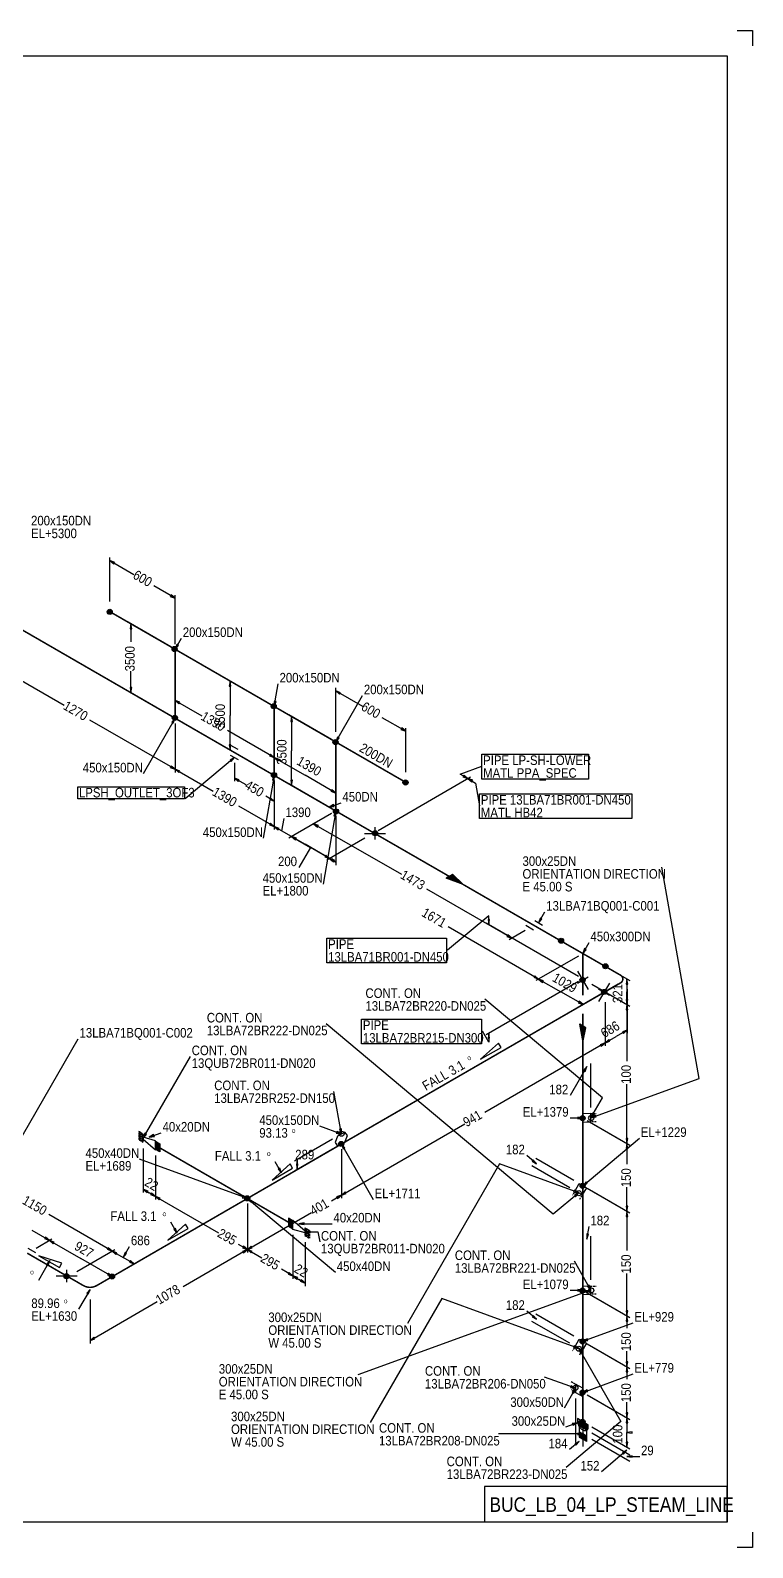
# Model space of a CAD drawing. Extents: x 0 to 841, y 0 to 594.
# Drawn here: x 558 to 841, y 0 to 594 of the extents above; entities that cross this region are included whole.
import ezdxf

# ---------------------------------------------------------------- set-up
doc = ezdxf.new("R2010")
doc.units = 0
doc.linetypes.add('GT100', pattern=[1, 0.666667, -0.333333])
for name, color, linetype in [('TEE_150', 7, 'Continuous'), ('TEE_200', 7, 'Continuous'), ('TEE_300', 7, 'Continuous'), ('TEE_450', 7, 'Continuous')]:
    doc.layers.add(name, color=color, linetype=linetype)
doc.styles.add('ARIAL', font='arial.ttf')

msp = doc.modelspace()

# ---------------------------------------------------------------- linework, layer by layer
at = {"color": 2}
for centre, radius in [((589.31, 366.34), 0.85), ((589.31, 366.34), 0.7), ((589.31, 366.34), 0.55), ((589.31, 366.34), 0.4), ((589.31, 366.34), 0.25), ((614.71, 351.8), 0.85), ((614.71, 351.8), 0.7), ((614.71, 351.8), 0.55), ((614.71, 351.8), 0.4), ((614.71, 351.8), 0.25), ((653.51, 329.4), 0.85), ((653.51, 329.4), 0.7), ((653.51, 329.4), 0.55), ((653.51, 329.4), 0.4), ((653.51, 329.4), 0.25), ((614.81, 324.86), 0.85), ((614.81, 324.86), 0.7), ((614.81, 324.86), 0.55), ((614.81, 324.86), 0.4), ((614.81, 324.86), 0.25), ((677.71, 315.34), 0.85), ((677.71, 315.34), 0.7), ((677.71, 315.34), 0.55), ((677.71, 315.34), 0.4), ((677.71, 315.34), 0.25), ((653.61, 302.46), 0.85), ((653.61, 302.46), 0.7), ((653.61, 302.46), 0.55), ((653.61, 302.46), 0.4), ((653.61, 302.46), 0.25), ((705.11, 299.54), 0.85), ((705.11, 299.54), 0.7), ((705.11, 299.54), 0.55), ((705.11, 299.54), 0.4), ((705.11, 299.54), 0.25), ((677.89, 288.24), 0.85), ((677.89, 288.24), 0.7), ((677.89, 288.24), 0.55), ((677.89, 288.24), 0.4), ((677.89, 288.24), 0.25), ((693.17, 279.66), 0.85), ((693.17, 279.66), 0.7), ((693.17, 279.66), 0.55), ((693.17, 279.66), 0.4), ((693.17, 279.66), 0.25), ((765.99, 237.6), 0.85), ((765.99, 237.6), 0.7), ((765.99, 237.6), 0.55), ((765.99, 237.6), 0.4), ((765.99, 237.6), 0.25), ((783.39, 227.6), 0.85), ((783.39, 227.6), 0.7), ((783.39, 227.6), 0.55), ((783.39, 227.6), 0.4), ((783.39, 227.6), 0.25), ((774.39, 222.27), 0.85), ((774.39, 222.27), 0.7), ((774.39, 222.27), 0.55), ((774.39, 222.27), 0.4), ((774.39, 222.27), 0.25), ((782.86, 217.54), 0.85), ((782.86, 217.54), 0.7), ((782.86, 217.54), 0.55), ((782.86, 217.54), 0.4), ((782.86, 217.54), 0.25), ((774.41, 168.14), 0.85), ((774.41, 168.14), 0.7), ((774.41, 168.14), 0.55), ((774.41, 168.14), 0.4), ((774.41, 168.14), 0.25), ((679.91, 158.06), 0.85), ((679.91, 158.06), 0.7), ((679.91, 158.06), 0.55), ((679.91, 158.06), 0.4), ((679.91, 158.06), 0.25), ((643.11, 136.76), 0.85), ((643.11, 136.76), 0.85), ((643.11, 136.76), 0.7), ((643.11, 136.76), 0.7), ((643.11, 136.76), 0.55), ((643.11, 136.76), 0.55), ((643.11, 136.76), 0.4), ((643.11, 136.76), 0.4), ((643.11, 136.76), 0.25), ((643.11, 136.76), 0.25), ((774.41, 141.64), 0.85), ((774.41, 141.64), 0.7), ((774.41, 141.64), 0.55), ((774.41, 141.64), 0.4), ((774.41, 141.64), 0.25), ((572.43, 106.24), 0.85), ((572.43, 106.24), 0.7), ((590.21, 106.16), 0.85), ((572.43, 106.24), 0.55), ((572.43, 106.24), 0.4), ((572.43, 106.24), 0.25), ((590.21, 106.16), 0.7), ((590.21, 106.16), 0.55), ((590.21, 106.16), 0.4), ((590.21, 106.16), 0.25), ((774.41, 100.64), 0.85), ((774.41, 100.64), 0.7), ((774.41, 100.64), 0.55), ((774.41, 100.64), 0.4), ((774.41, 100.64), 0.25), ((774.41, 80.74), 0.85), ((774.41, 80.74), 0.7), ((774.41, 80.74), 0.55), ((774.41, 80.74), 0.4), ((774.41, 80.74), 0.25), ((774.41, 60.74), 0.85), ((774.41, 60.74), 0.7), ((774.41, 60.74), 0.55), ((774.41, 60.74), 0.4), ((774.41, 60.74), 0.25), ((774.41, 49.24), 0.85), ((774.41, 49.24), 0.7), ((774.41, 49.24), 0.55), ((774.41, 49.24), 0.4), ((774.41, 49.24), 0.25)]:
    msp.add_circle(centre, radius, dxfattribs=at)
at = {"layer": 'ARROW', "color": 7}
for p, q in [((590.9, 385.1), (591.3, 385.7)), ((613.4, 373), (613, 372.4)), ((597.3, 359.7), (597.9, 359.7)), ((616.2, 353.2), (615.6, 353.6)), ((597.9, 336.7), (597.3, 336.7)), ((636.1, 337.3), (636.7, 337.3)), ((679.3, 334.1), (679.7, 334.7)), ((616.4, 330.4), (616.8, 331)), ((654.4, 331.2), (653.7, 331.3)), ((613.6, 323.2), (614.2, 322.8)), ((660.2, 323.4), (660.8, 323.4)), ((703.7, 320.9), (703.3, 320.3)), ((679.1, 316.9), (678.5, 317.3)), ((636.7, 314.3), (636.1, 314.3)), ((652.2, 310.6), (651.8, 310)), ((613.4, 306), (613, 305.4)), ((616.4, 303.4), (616.8, 304)), ((636.4, 308.3), (636.8, 307.8)), ((655.2, 308), (655.6, 308.6)), ((639.6, 300), (640, 300.6)), ((653, 300.4), (653.7, 300.3)), ((660.8, 300.4), (660.2, 300.4)), ((728, 302.4), (727.6, 301.8)), ((731, 299.8), (731.4, 300.4)), ((652.2, 293.6), (651.8, 293)), ((676.3, 296.7), (675.9, 296.1)), ((677.2, 290.2), (676.9, 290.9)), ((677.1, 286.5), (677.8, 286.4)), ((652.2, 283.6), (651.8, 283)), ((655.2, 281), (655.6, 281.6)), ((670.6, 282.1), (671, 282.7)), ((662, 277.1), (662.4, 277.7)), ((673.9, 271.1), (673.5, 270.5)), ((676.3, 269.7), (675.9, 269.1)), ((676.9, 268.5), (677.3, 269.1)), ((738, 245.9), (737.4, 245.9)), ((758.5, 246.1), (757.9, 246.5)), ((745.2, 239.9), (744.8, 239.3)), ((775.8, 234.1), (775.2, 234.5)), ((755.7, 223.9), (755.3, 223.3)), ((758.7, 221.3), (759.1, 221.9)), ((791.5, 220.6), (792.1, 220.6)), ((773.1, 213.9), (772.7, 213.3)), ((792.1, 214.6), (791.5, 214.6)), ((791.5, 210.6), (792.1, 210.6)), ((737.4, 199.4), (738, 199.4)), ((781.3, 196.9), (781.7, 196.3)), ((785.1, 198.3), (784.7, 198.9)), ((790, 201.9), (790.4, 201.3)), ((774.8, 186.8), (775.4, 186.4)), ((772.5, 168.5), (772.5, 167.9)), ((779, 169.8), (778.4, 170.2)), ((779.7, 168.6), (779.4, 169.3)), ((603.7, 161.8), (603.1, 162.2)), ((606.8, 161), (606.5, 161.7)), ((678.3, 162.9), (678, 162.2)), ((680, 163.9), (679.3, 163.8)), ((680.7, 156.1), (681.3, 156.5)), ((792.1, 160.2), (791.5, 160.2)), ((791.5, 156.2), (792.1, 156.2)), ((655.9, 148.6), (655.3, 148.2)), ((663, 150), (662.4, 150)), ((662.4, 149.9), (663, 149.9)), ((755.1, 151.8), (754.7, 151.3)), ((776.2, 142.7), (775.8, 143.2)), ((603.9, 139), (604.3, 139.6)), ((605.7, 138.8), (605.3, 138.2)), ((608.7, 136.2), (609.1, 136.8)), ((641.5, 137.7), (641.2, 137)), ((678.1, 137.3), (678.5, 136.7)), ((681.9, 138.7), (681.5, 139.3)), ((771.2, 139.9), (770.9, 139.2)), ((771.2, 137.9), (771.6, 137.4)), ((644.5, 135.2), (644.9, 135.7)), ((792.1, 133.7), (791.5, 133.7)), ((615, 125), (614.4, 124.6)), ((665.4, 126.5), (665.4, 127.1)), ((791.5, 129.7), (792.1, 129.7)), ((564.2, 121.6), (563.8, 121)), ((567.2, 119), (567.6, 119.6)), ((667.8, 123.3), (667.8, 123.9)), ((776.8, 122.7), (776.1, 122.8)), ((588.7, 117.4), (588.3, 116.8)), ((591.7, 114.8), (592.1, 115.4)), ((595.9, 115.1), (595.3, 115.5)), ((641.7, 118), (641.3, 117.4)), ((641.3, 116), (641.7, 115.4)), ((645.1, 117.4), (644.7, 118)), ((644.7, 115.4), (645.1, 116)), ((564.6, 110.9), (565.2, 110.5)), ((588.8, 107.4), (588.4, 106.8)), ((597.4, 112.4), (597, 111.8)), ((659.5, 107.7), (659.1, 107.1)), ((662.5, 105.1), (662.9, 105.7)), ((664.3, 104.9), (663.9, 104.3)), ((772.5, 101), (772.5, 100.4)), ((777, 102.7), (776.4, 102.3)), ((580.3, 99.6), (580.9, 99.2)), ((775.7, 100.5), (776, 99.8)), ((755.1, 90.9), (754.7, 90.4)), ((792.1, 92.7), (791.5, 92.7)), ((791.5, 88.7), (792.1, 88.7)), ((583.5, 81.8), (583.1, 82.4)), ((771.2, 79), (770.9, 78.3)), ((776.5, 81.1), (776.2, 81.8)), ((773.6, 76.1), (774.2, 76.5)), ((792.1, 72.8), (791.5, 72.8)), ((791.5, 68.8), (792.1, 68.8)), ((770, 63.4), (769.7, 62.7)), ((770.4, 60.9), (771, 60.5)), ((776.5, 61.1), (776.2, 61.8)), ((770.4, 48.6), (770.7, 47.9)), ((792.1, 52.8), (791.5, 52.8)), ((791.5, 48.8), (792.1, 48.8)), ((772.5, 44.8), (772.5, 44.2)), ((793.8, 44.8), (793.8, 45.4)), ((771.4, 40.6), (771.8, 40.1)), ((790.1, 37.1), (790.5, 36.6)), ((792.1, 41.3), (791.5, 41.3)), ((793.8, 35.4), (793.8, 36))]:
    msp.add_line(p, q, dxfattribs=at)
at = {"layer": 'CAP', "color": 2, "flags": 128}
msp.add_lwpolyline([(774.5, 49.3), (772.4, 50.5), (772.4, 49.1), (772.9, 47.6), (774, 46.4), (775, 45.8), (776.1, 45.8), (776.6, 46.7), (776.6, 48.1), (774.5, 49.3)], dxfattribs=at)
at = {"layer": 'ELBO', "color": 3, "const_width": 0.6, "flags": 128}
for points in [[(789.3, 224.1, -0.57736), (789.3, 221.1)], [(584.2, 102.6, -0.267941), (579, 102.6)]]:
    msp.add_lwpolyline(points, format="xyb", dxfattribs=at)
at = {"layer": 'FALL', "color": 2, "flags": 128}
for points in [[(734.5, 191.2), (742.5, 195.8), (741.5, 197.5), (734.5, 191.2)], [(652.9, 143.9), (660.9, 148.5), (659.9, 150.2), (652.9, 143.9)], [(612, 120.4), (620, 125), (619, 126.7), (612, 120.4)], [(561.6, 114.3), (569.6, 109.7), (570.6, 111.4), (561.6, 114.3)]]:
    msp.add_lwpolyline(points, dxfattribs=at)
at = {"layer": 'FLAN', "color": 2, "flags": 128}
for points in [[(607.2, 157.5), (607.2, 159.3), (602.4, 160.7), (602.4, 159.9), (607.2, 155.7), (607.2, 157.5)], [(661, 126.4), (661, 128.2), (665.8, 124), (665.8, 123.2), (661, 124.6), (661, 126.4)]]:
    msp.add_lwpolyline(points, dxfattribs=at)
at = {"layer": 'GT_1', "flags": 128}
for points in [[(835, 594), (841, 594), (841, 588)], [(591.3, 385.7), (589.4, 386.4), (590.9, 385.1)], [(613, 372.4), (614.9, 371.7), (613.4, 373)], [(597.9, 359.7), (597.6, 361.7), (597.3, 359.7)], [(615.6, 353.6), (614.9, 351.7), (616.2, 353.2)], [(597.3, 336.7), (597.6, 334.7), (597.9, 336.7)], [(679.7, 334.7), (677.8, 335.4), (679.3, 334.1)], [(616.8, 331), (614.9, 331.7), (616.4, 330.4)], [(653.7, 331.3), (653.7, 329.3), (654.4, 331.2)], [(614.2, 322.8), (614.9, 324.7), (613.6, 323.2)], [(703.3, 320.3), (705.2, 319.6), (703.7, 320.9)], [(678.5, 317.3), (677.8, 315.4), (679.1, 316.9)], [(636.8, 307.8), (638.1, 309.3), (636.4, 308.3)], [(613, 305.4), (614.9, 304.7), (613.4, 306)], [(616.8, 304), (614.9, 304.7), (616.4, 303.4)], [(640, 300.6), (638.1, 301.3), (639.6, 300)], [(653.7, 300.3), (653.7, 302.3), (653, 300.4)], [(731.4, 300.4), (729.5, 301.1), (731, 299.8)], [(651.8, 293), (653.7, 292.3), (652.2, 293.6)], [(676.9, 290.9), (675.2, 289.9), (677.2, 290.2)], [(677.8, 286.4), (677.8, 288.4), (677.1, 286.5)], [(671, 282.7), (669.1, 283.4), (670.6, 282.1)], [(777.7, 168.3), (820, 183.7), (805.4, 266.4)], [(737.4, 245.9), (737.7, 243.9), (738, 245.9)], [(757.9, 246.5), (757.2, 244.6), (758.5, 246.1)], [(744.8, 239.3), (746.7, 238.6), (745.2, 239.9)], [(775.2, 234.5), (774.5, 232.6), (775.8, 234.1)], [(777.7, 168.3), (782.2, 176.1), (736.2, 214.7)], [(772.9, 138.9), (762.9, 130.5), (674.1, 205.1)], [(738, 199.4), (737.7, 201.4), (737.4, 199.4)], [(775.4, 186.4), (776.1, 188.3), (774.8, 186.8)], [(772.5, 167.9), (774.5, 168.2), (772.5, 168.5)], [(778.4, 170.2), (777.7, 168.3), (779, 169.8)], [(779.4, 169.3), (777.7, 168.3), (779.7, 168.6)], [(603.1, 162.2), (602.4, 160.3), (603.7, 161.8)], [(606.5, 161.7), (604.8, 160.7), (606.8, 161)], [(678, 162.2), (680, 161.9), (678.3, 162.9)], [(679.3, 163.8), (680, 161.9), (680, 163.9)], [(681.3, 156.5), (680, 158), (680.7, 156.1)], [(791.5, 160.2), (791.8, 158.2), (792.1, 160.2)], [(792.1, 156.2), (791.8, 158.2), (791.5, 156.2)], [(655.3, 148.2), (656.6, 146.7), (655.9, 148.6)], [(772.9, 138.9), (741.9, 150.2), (705.9, 87.8)], [(754.7, 151.3), (756.4, 150.3), (755.1, 151.8)], [(775.8, 143.2), (774.5, 141.7), (776.2, 142.7)], [(641.2, 137), (643.2, 136.7), (641.5, 137.7)], [(644.9, 135.7), (643.2, 136.7), (644.5, 135.2)], [(678.5, 136.7), (680, 138), (678.1, 137.3)], [(681.5, 139.3), (680, 138), (681.9, 138.7)], [(770.9, 139.2), (772.9, 138.9), (771.2, 139.9)], [(771.6, 137.4), (772.9, 138.9), (771.2, 137.9)], [(791.5, 133.7), (791.8, 131.7), (792.1, 133.7)], [(792.1, 129.7), (791.8, 131.7), (791.5, 129.7)], [(614.4, 124.6), (615.7, 123.1), (615, 125)], [(665.4, 127.1), (663.4, 126.8), (665.4, 126.5)], [(667.8, 123.9), (665.8, 123.6), (667.8, 123.3)], [(665.8, 123.6), (670.8, 123.6), (671.5, 119.7)], [(776.1, 122.8), (776.1, 120.8), (776.8, 122.7)], [(641.3, 117.4), (643.2, 116.7), (641.7, 118)], [(641.7, 115.4), (643.2, 116.7), (641.3, 116)], [(644.7, 118), (643.2, 116.7), (645.1, 117.4)], [(645.1, 116), (643.2, 116.7), (644.7, 115.4)], [(565.2, 110.5), (565.9, 112.4), (564.6, 110.9)], [(580.9, 99.2), (581.6, 101.1), (580.3, 99.6)], [(772.5, 100.4), (774.5, 100.7), (772.5, 101)], [(776.4, 102.3), (777.7, 100.8), (777, 102.7)], [(772.9, 78), (719.3, 97.5), (691.3, 49)], [(776, 99.8), (777.7, 100.8), (775.7, 100.5)], [(754.7, 90.4), (756.4, 89.4), (755.1, 90.9)], [(791.5, 92.7), (791.8, 90.7), (792.1, 92.7)], [(792.1, 88.7), (791.8, 90.7), (791.5, 88.7)], [(583.1, 82.4), (581.6, 81.1), (583.5, 81.8)], [(772.9, 78), (789.4, 49.4), (768, 31.4)], [(770.9, 78.3), (772.9, 78), (771.2, 79)], [(774.2, 76.5), (772.9, 78), (773.6, 76.1)], [(776.2, 81.8), (774.5, 80.8), (776.5, 81.1)], [(791.5, 72.8), (791.8, 70.8), (792.1, 72.8)], [(792.1, 68.8), (791.8, 70.8), (791.5, 68.8)], [(769.7, 62.7), (771.7, 62.4), (770, 63.4)], [(771, 60.5), (771.7, 62.4), (770.4, 60.9)], [(776.2, 61.8), (774.5, 60.8), (776.5, 61.1)], [(770.7, 47.9), (772.4, 48.9), (770.4, 48.6)], [(771.8, 40.1), (773.1, 41.6), (771.4, 40.6)], [(772.5, 44.2), (774.5, 44.5), (772.5, 44.8)], [(790.5, 36.6), (791.8, 38.1), (790.1, 37.1)], [(793.8, 36), (791.8, 35.7), (793.8, 35.4)], [(841, 6), (841, 0), (835, 0)]]:
    msp.add_lwpolyline(points, dxfattribs=at)
at = {"layer": 'GT_1', "color": 2, "flags": 128}
for points in [[(636.7, 337.3), (636.4, 339.3), (636.1, 337.3)], [(660.8, 323.4), (660.5, 325.4), (660.2, 323.4)], [(636.1, 314.3), (636.4, 312.3), (636.7, 314.3)], [(651.8, 310), (653.7, 309.3), (652.2, 310.6)], [(655.6, 308.6), (653.7, 309.3), (655.2, 308)], [(660.2, 300.4), (660.5, 298.4), (660.8, 300.4)], [(727.6, 301.8), (729.5, 301.1), (728, 302.4)], [(675.9, 296.1), (677.8, 295.4), (676.3, 296.7)], [(651.8, 283), (653.7, 282.3), (652.2, 283.6)], [(655.6, 281.6), (653.7, 282.3), (655.2, 281)], [(662.4, 277.7), (660.5, 278.4), (662, 277.1)], [(673.5, 270.5), (675.4, 269.8), (673.9, 271.1)], [(677.3, 269.1), (675.4, 269.8), (676.9, 268.5)], [(675.9, 269.1), (677.8, 268.4), (676.3, 269.7)], [(755.3, 223.3), (757.2, 222.6), (755.7, 223.9)], [(759.1, 221.9), (757.2, 222.6), (758.7, 221.3)], [(792.1, 220.6), (791.8, 222.6), (791.5, 220.6)], [(772.7, 213.3), (774.6, 212.6), (773.1, 213.9)], [(791.5, 214.6), (791.8, 212.6), (792.1, 214.6)], [(792.1, 210.6), (791.8, 212.6), (791.5, 210.6)], [(790.4, 201.3), (791.9, 202.6), (790, 201.9)], [(781.7, 196.3), (783.2, 197.6), (781.3, 196.9)], [(784.7, 198.9), (783.2, 197.6), (785.1, 198.3)], [(663, 149.9), (662.7, 151.9), (662.4, 149.9)], [(662.4, 150), (662.7, 148), (663, 150)], [(604.3, 139.6), (602.4, 140.3), (603.9, 139)], [(605.3, 138.2), (607.2, 137.5), (605.7, 138.8)], [(609.1, 136.8), (607.2, 137.5), (608.7, 136.2)], [(563.8, 121), (565.7, 120.3), (564.2, 121.6)], [(567.6, 119.6), (565.7, 120.3), (567.2, 119)], [(588.3, 116.8), (590.2, 116.1), (588.7, 117.4)], [(592.1, 115.4), (590.2, 116.1), (591.7, 114.8)], [(595.3, 115.5), (594.6, 113.6), (595.9, 115.1)], [(588.4, 106.8), (590.3, 106.1), (588.8, 107.4)], [(597, 111.8), (598.9, 111.1), (597.4, 112.4)], [(659.1, 107.1), (661, 106.4), (659.5, 107.7)], [(662.9, 105.7), (661, 106.4), (662.5, 105.1)], [(663.9, 104.3), (665.8, 103.6), (664.3, 104.9)], [(791.5, 52.8), (791.8, 50.8), (792.1, 52.8)], [(792.1, 48.8), (791.8, 50.8), (791.5, 48.8)], [(793.8, 45.4), (791.8, 45.1), (793.8, 44.8)], [(791.5, 41.3), (791.8, 39.3), (792.1, 41.3)]]:
    msp.add_lwpolyline(points, dxfattribs=at)
at = {"layer": 'OLET', "color": 2, "flags": 128}
for points in [[(774.5, 168.2), (774.5, 166.6), (777.7, 166.7), (777.7, 169.9), (774.5, 169.8), (774.5, 168.2)], [(774.5, 141.7), (775.9, 140.9), (774.3, 138.1), (771.5, 139.7), (773.1, 142.5), (774.5, 141.7)], [(774.5, 100.7), (774.5, 99.1), (777.7, 99.2), (777.7, 102.4), (774.5, 102.3), (774.5, 100.7)], [(774.5, 80.8), (775.9, 80), (774.3, 77.2), (771.5, 78.8), (773.1, 81.6), (774.5, 80.8)], [(774.5, 60.8), (774.5, 62.4), (771.7, 64), (771.7, 60.8), (774.5, 59.2), (774.5, 60.8)]]:
    msp.add_lwpolyline(points, dxfattribs=at)
at = {"layer": 'OW', "color": 2}
for centre in [(614.71, 351.8), (653.51, 329.4)]:
    msp.add_circle(centre, 1, dxfattribs=at)
at = {"layer": 'PIPE', "color": 3, "const_width": 0.6, "flags": 128}
for points in [[(692.7, 279.8), (722.2, 262.8)], [(727.7, 259.6), (755.4, 243.6)], [(755.4, 243.6), (765.8, 237.6)], [(783.2, 227.6), (789.3, 224.1)], [(774.5, 222.6), (774.5, 216.2)], [(789.3, 221.1), (783.2, 217.6)], [(783.2, 217.6), (680, 158)], [(774.5, 209), (774.5, 204.2)], [(774.5, 197.8), (774.5, 168.2)], [(774.5, 168.2), (774.5, 141.7)], [(643.2, 136.7), (607.2, 157.5)], [(680, 158), (643.2, 136.7)], [(643.2, 136.7), (590.3, 106.1)], [(643.2, 136.7), (661, 126.4)], [(774.5, 141.7), (774.5, 100.7)], [(572.9, 106.1), (557, 115.3)], [(579, 102.6), (572.9, 106.1)], [(590.3, 106.1), (584.2, 102.6)], [(774.5, 100.7), (774.5, 80.8)], [(774.5, 80.8), (774.5, 60.8)], [(774.5, 60.8), (774.5, 49.3)]]:
    msp.add_lwpolyline(points, dxfattribs=at)
at = {"layer": 'PL18', "linetype": 'GT100', "flags": 128}
for points in [[(602.4, 161.9), (600.7, 162.7), (602.4, 161.3), (600.7, 161.9), (602.4, 160.5), (600.7, 161.1), (602.4, 159.7), (600.7, 160.3), (602.4, 158.9), (600.7, 159.9), (602.4, 159.3), (600.7, 160.7), (602.4, 160.1), (600.7, 161.5), (602.4, 160.9), (600.7, 162.3), (602.4, 161.7), (600.7, 162.9)], [(665.8, 125.2), (667.5, 124), (665.8, 124.6), (667.5, 123.2), (665.8, 123.8), (667.5, 122.4), (665.8, 123), (667.5, 121.6), (665.8, 122.2), (667.5, 121.2), (665.8, 122.6), (667.5, 122), (665.8, 123.4), (667.5, 122.8), (665.8, 124.2), (667.5, 123.6), (665.8, 125), (667.5, 124.2)]]:
    msp.add_lwpolyline(points, dxfattribs=at)
at = {"layer": 'PL18', "flags": 128}
for points in [[(607.2, 159.1), (608.9, 157.9), (607.2, 158.5), (608.9, 157.1), (607.2, 157.7), (608.9, 156.3), (607.2, 156.9), (608.9, 155.5), (607.2, 156.1), (608.9, 155.1), (607.2, 156.5), (608.9, 155.9), (607.2, 157.3), (608.9, 156.7), (607.2, 158.1), (608.9, 157.5), (607.2, 158.9), (608.9, 158.1)], [(661, 128), (659.3, 128.8), (661, 127.4), (659.3, 128), (661, 126.6), (659.3, 127.2), (661, 125.8), (659.3, 126.4), (661, 125), (659.3, 126), (661, 125.4), (659.3, 126.8), (661, 126.2), (659.3, 127.6), (661, 127), (659.3, 128.4), (661, 127.8), (659.3, 129)], [(773.1, 47.7), (773.3, 49.6), (773.7, 47.4), (774, 49.2), (774.4, 47), (774.7, 48.8), (775.1, 46.6), (775.4, 48.4), (775.7, 46.2), (775.7, 48.2), (775.4, 46.4), (775.1, 48.6), (774.7, 46.8), (774.4, 49), (774, 47.2), (773.7, 49.4), (773.3, 47.6), (773.1, 49.7)], [(773.1, 45.3), (773.3, 43.2), (773.7, 45), (774, 42.8), (774.4, 44.6), (774.7, 42.4), (775.1, 44.2), (775.4, 42), (775.7, 43.8), (775.7, 41.8), (775.4, 44), (775.1, 42.2), (774.7, 44.4), (774.4, 42.6), (774, 44.8), (773.7, 43), (773.3, 45.2), (773.1, 43.3)]]:
    msp.add_lwpolyline(points, dxfattribs=at)
at = {"layer": 'PL2', "color": 7, "flags": 128}
for points in [[(589.4, 370.4), (589.4, 387.6)], [(589.4, 386.4), (598.8, 381)], [(614.9, 371.7), (606.6, 376.5)], [(614.9, 353.7), (614.9, 372.9)], [(613.2, 352.7), (596.5, 362.3)], [(597.6, 361.7), (597.6, 354.6)], [(614.9, 351.7), (617.4, 356)], [(537, 349.7), (571.5, 329.8)], [(614.9, 347.7), (614.9, 330.5)], [(597.6, 334.7), (597.6, 343.1)], [(652, 330.3), (635.3, 339.9)], [(613.2, 325.7), (596.5, 335.3)], [(653.7, 329.3), (655.3, 338.2)], [(677.8, 319.4), (677.8, 336.6)], [(677.8, 335.4), (688.2, 329.4)], [(677.8, 315.4), (688.3, 333.6)], [(614.9, 331.7), (625.4, 325.6)], [(653.7, 327.3), (653.7, 308.1)], [(614.9, 304.7), (581.5, 324)], [(614.9, 324.7), (602.4, 303)], [(614.9, 322.7), (614.9, 303.5)], [(653.7, 325.3), (653.7, 308.1)], [(676.1, 316.4), (659.4, 326)], [(705.2, 319.6), (696, 324.9)], [(705.2, 303.6), (705.2, 320.8)], [(614.9, 320.7), (614.9, 303.5)], [(653.7, 309.3), (635.4, 319.9)], [(638.1, 309.3), (618.9, 293.2)], [(652, 303.3), (635.3, 312.9)], [(639.6, 312.5), (636.5, 314.2)], [(636.5, 310.2), (639.6, 308.5)], [(677.8, 313.4), (677.8, 294.2)], [(614.9, 304.7), (629.8, 296.1)], [(638.1, 307.3), (638.1, 300.1)], [(726.5, 302.8), (735, 305.9)], [(638.1, 301.3), (642.6, 298.7)], [(653.7, 302.3), (649.4, 277.7)], [(653.7, 300.3), (653.7, 291.1)], [(653.7, 300.3), (653.7, 281.1)], [(653.7, 298.3), (653.7, 281.1)], [(674.3, 290.4), (659.4, 299)], [(694.4, 280.8), (730.5, 301.7)], [(694.4, 280.8), (730.5, 301.7)], [(732.5, 299.3), (734.1, 290.4)], [(653.7, 292.3), (650.4, 294.2)], [(675.2, 289.9), (679.9, 291.6)], [(653.7, 282.3), (639.9, 290.3)], [(656.7, 280.6), (657.6, 285.5)], [(676.1, 287.4), (659.4, 277.8)], [(676.1, 287.4), (668.1, 282.8)], [(677.8, 288.4), (672.8, 259.8)], [(677.8, 286.4), (677.8, 267.2)], [(669.1, 283.4), (703.5, 263.6)], [(689, 279.6), (697.3, 279.6)], [(693.1, 282), (693.1, 277.2)], [(689.2, 277.8), (674.3, 269.2)], [(689.2, 277.8), (674.3, 269.2)], [(746.7, 238.6), (713.5, 257.8)], [(737.7, 247.4), (721.6, 233.9)], [(772.8, 223.6), (736.7, 244.5)], [(737.7, 243.9), (737.7, 247.4)], [(755.7, 245.5), (758.7, 243.7)], [(757.2, 244.6), (759.7, 248.9)], [(757.2, 222.6), (721.8, 243)], [(751.9, 241.6), (745.7, 238)], [(755.2, 241.7), (752.2, 243.5)], [(774.5, 232.6), (777, 236.9)], [(772.8, 231.6), (756.1, 222)], [(772.8, 231.6), (756.1, 222)], [(776.2, 231.6), (792.9, 222)], [(772.8, 221.6), (736.7, 200.8)], [(772.4, 225.7), (776.6, 218.5)], [(776.6, 223.3), (772.4, 220.9)], [(788.4, 220.6), (773.5, 212)], [(778, 220.6), (792.9, 212)], [(778, 220.6), (792.9, 212)], [(784.9, 221), (780.7, 213.8)], [(784.9, 216.2), (780.7, 218.6)], [(791.9, 218.6), (791.9, 201.4)], [(783.2, 213.6), (783.2, 196.4)], [(783.2, 213.6), (783.2, 196.4)], [(791.8, 212.6), (791.8, 190.5)], [(737.7, 197.9), (735.2, 202.2)], [(536.5, 129.1), (577, 199.2)], [(783.2, 197.6), (736.1, 170.4)], [(737.7, 201.4), (737.7, 197.9)], [(602.4, 160.3), (620.9, 192.3)], [(776.1, 188.3), (769.6, 177)], [(774.5, 172.2), (774.5, 189.4)], [(777.7, 172.3), (777.7, 189.5)], [(680, 161.9), (677, 178.6)], [(791.8, 158.2), (791.8, 181.5)], [(774.5, 168.2), (769.5, 168.2)], [(776.2, 167.2), (792.9, 157.6)], [(604.8, 160.7), (609.5, 162.4)], [(680, 161.9), (671.5, 165)], [(680, 138), (728.3, 165.9)], [(778, 166.2), (792.9, 157.6)], [(602.4, 156.3), (602.4, 139.1)], [(676.5, 159.9), (661.6, 151.3)], [(676.5, 156), (661.6, 147.4)], [(680, 158), (692.5, 136.3)], [(680, 156), (680, 136.8)], [(774.5, 141.7), (796.7, 160.3)], [(791.8, 158.2), (791.8, 150.1)], [(643.2, 136.7), (600.9, 152.1)], [(607.2, 153.5), (607.2, 136.3)], [(607.2, 153.5), (607.2, 136.3)], [(656.6, 146.7), (654.1, 151)], [(680, 154), (680, 136.8)], [(756.4, 150.3), (752.6, 153.5)], [(769.4, 140.9), (754.5, 149.5)], [(771, 143.7), (756.1, 152.3)], [(607.2, 137.5), (631.9, 123.2)], [(643.2, 136.7), (677.7, 107.8)], [(680, 138), (676.1, 135.7)], [(776.2, 140.7), (792.9, 131.1)], [(778, 139.7), (792.9, 131.1)], [(791.8, 131.7), (791.8, 141.1)], [(643.2, 134.7), (643.2, 115.5)], [(643.2, 134.7), (643.2, 115.5)], [(643.2, 134.7), (643.2, 115.5)], [(643.2, 132.7), (643.2, 115.5)], [(643.2, 116.7), (668.3, 131.2)], [(791.8, 131.7), (791.8, 116.3)], [(590.2, 116.1), (565.5, 130.4)], [(615.7, 123.1), (613.2, 127.4)], [(663.4, 126.8), (676.4, 126.8)], [(776.1, 120.8), (777, 125.7)], [(565.7, 120.3), (559, 124.1)], [(560.5, 117.3), (566.7, 120.9)], [(560.5, 117.3), (566.7, 120.9)], [(661, 122.4), (661, 105.2)], [(661, 122.4), (661, 105.2)], [(665.8, 119.6), (665.8, 102.4)], [(774.5, 104.7), (774.5, 121.9)], [(777.7, 104.8), (777.7, 122)], [(557.2, 117.2), (560.2, 115.5)], [(576.4, 108.1), (591.3, 116.7)], [(576.4, 108.1), (591.3, 116.7)], [(643.2, 116.7), (618, 102.1)], [(643.2, 116.7), (639.7, 118.7)], [(643.2, 116.7), (648.8, 113.5)], [(565.9, 112.4), (561.4, 104.6)], [(572.5, 103.9), (572.5, 108.7)], [(585.1, 103.1), (600, 111.7)], [(661, 106.4), (656.6, 109)], [(777.7, 100.8), (771.2, 112.1)], [(791.8, 90.7), (791.8, 107.3)], [(576.6, 106.3), (568.3, 106.3)], [(581.6, 101.1), (577.1, 93.3)], [(585.1, 103.1), (591.3, 106.7)], [(581.6, 97.1), (581.6, 79.9)], [(581.6, 81.1), (607.9, 96.3)], [(777.7, 100.8), (686.5, 67.6)], [(774.5, 100.7), (769.5, 100.7)], [(776.2, 99.7), (792.9, 90.1)], [(778, 98.7), (792.9, 90.1)], [(756.4, 89.4), (752.6, 92.6)], [(771, 82.8), (756.1, 91.4)], [(791.8, 90.7), (791.8, 85.9)], [(769.4, 80), (754.5, 88.6)], [(774.5, 80.8), (794.2, 88)], [(776.2, 79.8), (792.9, 70.2)], [(778, 78.8), (792.9, 70.2)], [(791.8, 70.8), (791.8, 76.9)], [(771.7, 62.4), (759.5, 66.8)], [(774.5, 60.8), (794.2, 68)], [(791.8, 70.8), (791.8, 65.9)], [(771.7, 62.4), (767.2, 54.6)], [(776.2, 59.8), (792.9, 50.2)], [(771.7, 58.4), (771.7, 41.2)], [(774.5, 56.8), (774.5, 39.6)], [(778, 58.8), (792.9, 50.2)], [(772.4, 48.9), (767.7, 47.2)], [(773.1, 49.6), (773.1, 43.2)], [(773.1, 47.7), (775.9, 46.1)], [(775.9, 48), (775.9, 41.6)], [(774.5, 44.5), (741.5, 44.5)], [(773.1, 41.6), (769.3, 38.4)], [(773.1, 45.3), (775.9, 43.7)], [(778, 47.3), (792.9, 38.7)], [(778, 47.3), (792.9, 38.7)], [(778, 44.9), (792.9, 36.3)], [(778, 44.9), (792.9, 36.3)], [(778, 42.5), (792.9, 33.9)], [(791.8, 38.1), (781.8, 29.7)], [(791.8, 35.7), (796.8, 35.7)]]:
    msp.add_lwpolyline(points, dxfattribs=at)
at = {"layer": 'PL2', "color": 4, "flags": 128}
for points in [[(636.4, 339.3), (636.4, 325.8)], [(636.4, 312.3), (636.4, 325.8)], [(660.5, 325.4), (660.5, 311.9)], [(653.7, 309.3), (665.8, 302.4)], [(660.5, 298.4), (660.5, 311.9)], [(677.8, 295.4), (665.8, 302.4)], [(729.5, 301.1), (726.5, 302.8)], [(729.5, 301.1), (732.5, 299.3)], [(653.7, 282.3), (665.8, 275.4)], [(660.5, 278.4), (667.9, 274.1)], [(667.9, 274.1), (663.4, 266.3)], [(677.8, 268.4), (665.8, 275.4)], [(675.4, 269.8), (667.9, 274.1)], [(757.2, 222.6), (765.9, 217.6)], [(791.8, 222.6), (791.8, 217.6)], [(774.6, 212.6), (765.9, 217.6)], [(791.8, 212.6), (791.8, 217.6)], [(791.9, 202.6), (787.6, 200.1)], [(783.2, 197.6), (787.6, 200.1)], [(662.7, 151.9), (662.7, 150)], [(662.7, 148), (662.7, 150)], [(602.4, 140.3), (604.8, 138.9)], [(607.2, 137.5), (604.8, 138.9)], [(565.7, 120.3), (578, 113.2)], [(590.3, 106.1), (578, 113.2)], [(590.2, 116.1), (594.6, 113.6)], [(594.6, 113.6), (597.1, 117.9)], [(598.9, 111.1), (594.6, 113.6)], [(661, 106.4), (663.4, 105)], [(665.8, 103.6), (663.4, 105)], [(791.8, 50.8), (791.8, 56.9)], [(791.8, 50.8), (791.8, 45.1)], [(791.8, 39.3), (791.8, 45.1)]]:
    msp.add_lwpolyline(points, dxfattribs=at)
at = {"layer": 'PL27', "flags": 128}
for points in [[(722.2, 262.8), (723.5, 263.6), (727.7, 259.6), (721, 262.1), (723.4, 263.5), (727.2, 259.9), (721.1, 262.2), (723.2, 263.4), (726.6, 260.2), (721.3, 262.3), (723, 263.3), (726.1, 260.6), (721.5, 262.4), (722.9, 263.2), (725.6, 260.8), (721.6, 262.5), (722.7, 263.1), (725, 261.2), (721.8, 262.6), (722.5, 263), (724.6, 261.4), (722, 262.7), (722.4, 262.9), (724, 261.8), (722.1, 262.8), (722.2, 262.8), (727.7, 259.6)], [(774.5, 204.2), (773.2, 205), (774.5, 197.8), (775.7, 203.5), (773.3, 204.9), (774.5, 198.4), (775.6, 203.6), (773.5, 204.8), (774.5, 199.1), (775.4, 203.7), (773.7, 204.7), (774.5, 199.7), (775.2, 203.8), (773.8, 204.6), (774.5, 200.3), (775.1, 203.9), (774, 204.5), (774.5, 200.9), (774.9, 204), (774.2, 204.4), (774.5, 201.5), (774.7, 204.1), (774.3, 204.3), (774.5, 202.1), (774.6, 204.2), (774.5, 204.2), (774.5, 197.8)]]:
    msp.add_lwpolyline(points, dxfattribs=at)
at = {"layer": 'PL4', "color": 7, "linetype": 'GT100', "flags": 128}
for points in [[(779.7, 166.7), (777.7, 166.7), (777.7, 169.9), (779.7, 169.9)], [(773.3, 136.4), (774.3, 138.1), (771.5, 139.7), (770.5, 138)], [(779.7, 99.2), (777.7, 99.2), (777.7, 102.4), (779.7, 102.4)], [(773.3, 75.5), (774.3, 77.2), (771.5, 78.8), (770.5, 77.1)], [(770, 65), (771.7, 64), (771.7, 60.8), (770, 61.8)]]:
    msp.add_lwpolyline(points, dxfattribs=at)
at = {"layer": 'PL4', "color": 7, "flags": 128}
msp.add_lwpolyline([(831, 10), (831, 24), (736, 24), (736, 10)], dxfattribs=at)
at = {"layer": 'SFW', "color": 2, "linetype": 'GT100', "flags": 128}
for points in [[(602.4, 160.3), (602.4, 161.9), (600.7, 162.9), (600.7, 159.7), (602.4, 158.7), (602.4, 160.3)], [(665.8, 123.6), (665.8, 125.2), (667.5, 124.2), (667.5, 121), (665.8, 122), (665.8, 123.6)]]:
    msp.add_lwpolyline(points, dxfattribs=at)
at = {"layer": 'SFW', "color": 2, "flags": 128}
for points in [[(607.2, 157.5), (607.2, 159.1), (608.9, 158.1), (608.9, 154.9), (607.2, 155.9), (607.2, 157.5)], [(661, 126.4), (661, 128), (659.3, 129), (659.3, 125.8), (661, 124.8), (661, 126.4)], [(774.5, 46.9), (773.1, 47.7), (773.1, 49.7), (775.9, 48.1), (775.9, 46.1), (774.5, 46.9)], [(774.5, 44.5), (773.1, 45.3), (773.1, 43.3), (775.9, 41.7), (775.9, 43.7), (774.5, 44.5)]]:
    msp.add_lwpolyline(points, dxfattribs=at)
at = {"layer": 'spoolno', "color": 7, "flags": 128}
for points in [[(10, 584), (831, 584), (831, 10), (10, 10), (10, 584)], [(735, 310.6), (776.8, 310.6), (776.8, 300.9), (735, 300.9), (735, 310.6)], [(576.8, 297.9), (618.6, 297.9), (618.6, 293.2), (576.8, 293.2), (576.8, 297.9)], [(734.1, 295.1), (793.7, 295.1), (793.7, 285.4), (734.1, 285.4), (734.1, 295.1)], [(674.3, 238.6), (721.2, 238.6), (721.2, 228.9), (674.3, 228.9), (674.3, 238.6)], [(687.9, 206.9), (734.8, 206.9), (734.8, 197.2), (687.9, 197.2), (687.9, 206.9)]]:
    msp.add_lwpolyline(points, dxfattribs=at)
at = {"layer": 'SW', "color": 2}
for centre in [(589.31, 366.34), (614.81, 324.86), (677.71, 315.34), (653.61, 302.46), (705.11, 299.54), (677.89, 288.24), (693.17, 279.66), (765.99, 237.6), (783.39, 227.6), (774.39, 222.27), (782.86, 217.54), (774.41, 168.14), (777.8, 168.2), (680.09, 162.06), (679.91, 158.06), (774.41, 141.64), (643.11, 136.76), (643.11, 136.76), (772.94, 138.76), (572.43, 106.24), (590.21, 106.16), (774.41, 100.64), (777.8, 100.7), (772.94, 77.86), (774.41, 80.74), (771.61, 62.56), (774.41, 60.74), (774.41, 49.24)]:
    msp.add_circle(centre, 1, dxfattribs=at)
at = {"layer": 'TEE_150', "color": 2, "const_width": 0.6, "flags": 128}
for points in [[(614.9, 324.7), (614.9, 351.7)], [(653.7, 302.3), (653.7, 329.3)], [(638.1, 311.3), (614.9, 324.7)], [(653.7, 302.3), (638.1, 311.3)], [(677.8, 288.4), (692.7, 279.8)]]:
    msp.add_lwpolyline(points, dxfattribs=at)
at = {"layer": 'TEE_200', "color": 2, "const_width": 0.6, "flags": 128}
for points in [[(614.9, 351.7), (589.4, 366.4)], [(653.7, 329.3), (614.9, 351.7)], [(677.8, 315.4), (653.7, 329.3)], [(705.2, 299.6), (677.8, 315.4)]]:
    msp.add_lwpolyline(points, dxfattribs=at)
at = {"layer": 'TEE_300', "color": 2, "const_width": 0.6, "flags": 128}
msp.add_lwpolyline([(774.5, 232.6), (774.5, 222.6)], dxfattribs=at)
at = {"layer": 'TEE_450', "color": 2, "const_width": 0.6, "flags": 128}
for points in [[(614.9, 324.7), (537, 369.7)], [(677.8, 315.4), (677.8, 288.4)], [(677.8, 288.4), (653.7, 302.3)], [(765.8, 237.6), (774.5, 232.6)], [(774.5, 232.6), (783.2, 227.6)]]:
    msp.add_lwpolyline(points, dxfattribs=at)
at = {"layer": 'WOLET', "color": 2, "flags": 128}
msp.add_lwpolyline([(680, 158), (681.3, 158.8), (682.4, 161.4), (681.3, 162.7), (678.5, 161.1), (677.6, 158.6), (678.5, 157.2), (680, 158)], dxfattribs=at)

# ---------------------------------------------------------------- texts
at = {"layer": 'ELEV', "color": 2, "style": 'ARIAL', "width": 0.85}
for s, p in [('EL+5300', (558.5, 395.2)), ('EL+1800', (649.16, 255.3)), ('EL+1379', (751, 168.7)), ('EL+1229', (797.2, 160.8)), ('EL+1689', (579.83, 147.6)), ('EL+1711', (693, 136.8)), ('EL+1079', (751, 101.2)), ('EL+1630', (558.6, 88.8)), ('EL+929', (794.7, 88.5)), ('EL+779', (794.7, 68.5))]:
    msp.add_text(s, height=3.75, dxfattribs=at).set_placement(p)
at = {"layer": 'FLAN', "color": 2, "style": 'ARIAL', "width": 0.85}
for s, p in [('LPSH_OUTLET_3OF3', (577.26, 293.7)), ('FALL 3.1', (630.46, 151.5)), ('FALL 3.1', (589.56, 127.9))]:
    msp.add_text(s, height=3.75, dxfattribs=at).set_placement(p)
msp.add_text('FALL 3.1', height=3.75, rotation=30, dxfattribs=at).set_placement((713.06, 178.77))
at = {"layer": 'GT_1', "color": 2, "style": 'ARIAL', "width": 0.85}
for s, height, p in [('200x150DN', 3.75, (558.5, 400.2)), ('200x150DN', 3.75, (617.9, 356.5)), ('200x150DN', 3.75, (655.8, 338.7)), ('200x150DN', 3.75, (688.8, 334.1)), ('PIPE LP-SH-LOWER', 3.75, (735.5, 306.4)), ('450x150DN', 3.75, (578.76, 303.5)), ('MATL PPA_SPEC', 3.75, (735.5, 301.4)), ('450DN', 3.75, (680.4, 292.1)), ('PIPE 13LBA71BR001-DN450', 3.75, (734.6, 290.9)), ('1390', 3.75, (658.1, 286)), ('MATL HB42', 3.75, (734.6, 285.9)), ('450x150DN', 3.75, (625.76, 278.2)), ('200', 3.75, (655.19, 266.8)), ('300x25DN', 3.75, (750.9, 266.9)), ('450x150DN', 3.75, (649.16, 260.3)), ('ORIENTATION DIRECTION', 3.75, (750.9, 261.9)), ('E 45.00 S', 3.75, (750.9, 256.9)), ('13LBA71BQ001-C001', 3.75, (760.2, 249.4)), ('PIPE', 3.75, (674.81, 234.4)), ('450x300DN', 3.75, (777.5, 237.4)), ('13LBA71BR001-DN450', 3.75, (674.81, 229.4)), ('CONT. ON', 3.75, (689.41, 215.2)), ('13LBA72BR220-DN025', 3.75, (689.41, 210.2)), ('CONT. ON', 3.75, (627.31, 205.6)), ('13LBA71BQ001-C002', 3.75, (577.5, 199.7)), ('13LBA72BR222-DN025', 3.75, (627.31, 200.6)), ('PIPE', 3.75, (688.41, 202.7)), ('CONT. ON', 3.75, (621.4, 192.8)), ('13LBA72BR215-DN300', 3.75, (688.41, 197.7)), ('13QUB72BR011-DN020', 3.75, (621.4, 187.8)), ('CONT. ON', 3.75, (630.21, 179.1)), ('182', 3.75, (761.39, 177.5)), ('13LBA72BR252-DN150', 3.75, (630.21, 174.1)), ('40x20DN', 3.75, (610, 162.9)), ('450x150DN', 3.75, (647.86, 165.5)), ('93.13', 3.75, (647.86, 160.5)), ('o', 1.88, (660.61, 162.38)), ('450x40DN', 3.75, (579.83, 152.6)), ('o', 1.88, (650.86, 153.38)), ('182', 3.75, (744.39, 154)), ('o', 1.88, (609.96, 129.78)), ('40x20DN', 3.75, (676.9, 127.3)), ('182', 3.75, (777.5, 126.2)), ('686', 3.75, (597.6, 118.4)), ('CONT. ON', 3.75, (672, 120.2)), ('13QUB72BR011-DN020', 3.75, (672, 115.2)), ('CONT. ON', 3.75, (724.41, 112.6)), ('o', 1.88, (558.16, 106.97)), ('450x40DN', 3.75, (678.2, 108.3)), ('13LBA72BR221-DN025', 3.75, (724.41, 107.6)), ('89.96', 3.75, (558.6, 93.8)), ('o', 1.88, (571.35, 95.67)), ('182', 3.75, (744.39, 93.1)), ('300x25DN', 3.75, (651.4, 88.3)), ('ORIENTATION DIRECTION', 3.75, (651.4, 83.3)), ('W 45.00 S', 3.75, (651.4, 78.3)), ('300x25DN', 3.75, (632, 68.1)), ('ORIENTATION DIRECTION', 3.75, (632, 63.1)), ('CONT. ON', 3.75, (712.71, 67.3)), ('13LBA72BR206-DN050', 3.75, (712.71, 62.3)), ('E 45.00 S', 3.75, (632, 58.1)), ('300x50DN', 3.75, (746.13, 55.1)), ('300x25DN', 3.75, (636.8, 49.5)), ('ORIENTATION DIRECTION', 3.75, (636.8, 44.5)), ('CONT. ON', 3.75, (694.71, 45)), ('300x25DN', 3.75, (746.63, 47.7)), ('W 45.00 S', 3.75, (636.8, 39.5)), ('13LBA72BR208-DN025', 3.75, (694.71, 40)), ('184', 3.75, (761.09, 38.9)), ('CONT. ON', 3.75, (721.21, 31.9)), ('29', 3.75, (797.3, 36.2)), ('13LBA72BR223-DN025', 3.75, (721.21, 26.9)), ('152', 3.75, (773.59, 30.2)), ('BUC_LB_04_LP_STEAM_LINE', 5.7065, (738, 14))]:
    msp.add_text(s, height=height, dxfattribs=at).set_placement(p)
for s, height, rotation, p in [('600', 3.75, -30, (598.06, 379.68)), ('3500', 3.75, 90, (599.08, 343.06)), ('1270', 3.75, -30, (570.75, 328.47)), ('1390', 3.75, -30, (624.64, 324.34)), ('600', 3.75, -30, (687.41, 328.13)), ('200DN', 3.75, -30, (686.66, 311.97)), ('1390', 3.75, -30, (629.1, 294.77)), ('450', 3.75, -30, (641.81, 297.43)), ('1473', 3.75, -30, (702.74, 262.27)), ('1671', 3.75, -30, (711.08, 247.47)), ('o', 1.88, 30, (729.79, 190.59)), ('100', 3.75, 90, (793.32, 181.54)), ('941', 3.75, 30, (729.01, 164.57)), ('150', 3.75, 90, (793.32, 141.09)), ('1150', 3.75, -30, (554.72, 134.87)), ('401', 3.75, 30, (669.03, 129.91)), ('295', 3.75, -30, (631.13, 121.94)), ('295', 3.75, -30, (648.01, 112.18)), ('150', 3.75, 90, (793.32, 107.34)), ('1078', 3.75, 30, (608.7, 95.03)), ('150', 3.75, 90, (793.32, 76.89)), ('150', 3.75, 90, (793.32, 56.94))]:
    msp.add_text(s, height=height, rotation=rotation, dxfattribs=at).set_placement(p)
at = {"layer": 'GT_1', "color": 4, "style": 'ARIAL', "width": 0.85}
for s, rotation, p in [('3500', 90, (634.41, 320.42)), ('3500', 90, (658.51, 306.52)), ('1390', 329.74356, (662.16, 306.82)), ('1029', 330.11347, (762.23, 222)), ('321', 90, (790, 213.22)), ('686', 30.17352, (782.91, 199.45)), ('22', 329.74356, (602.58, 141.99)), ('927', 330.00492, (575.11, 116.94)), ('22', 329.74356, (661.18, 108.09)), ('100', 90, (790, 40.72))]:
    msp.add_text(s, height=3.75, rotation=rotation, dxfattribs=at).set_placement(p)
msp.add_text('289', height=3.75, dxfattribs=at).set_placement((661.93, 152))

doc.saveas('drawing.dxf')
